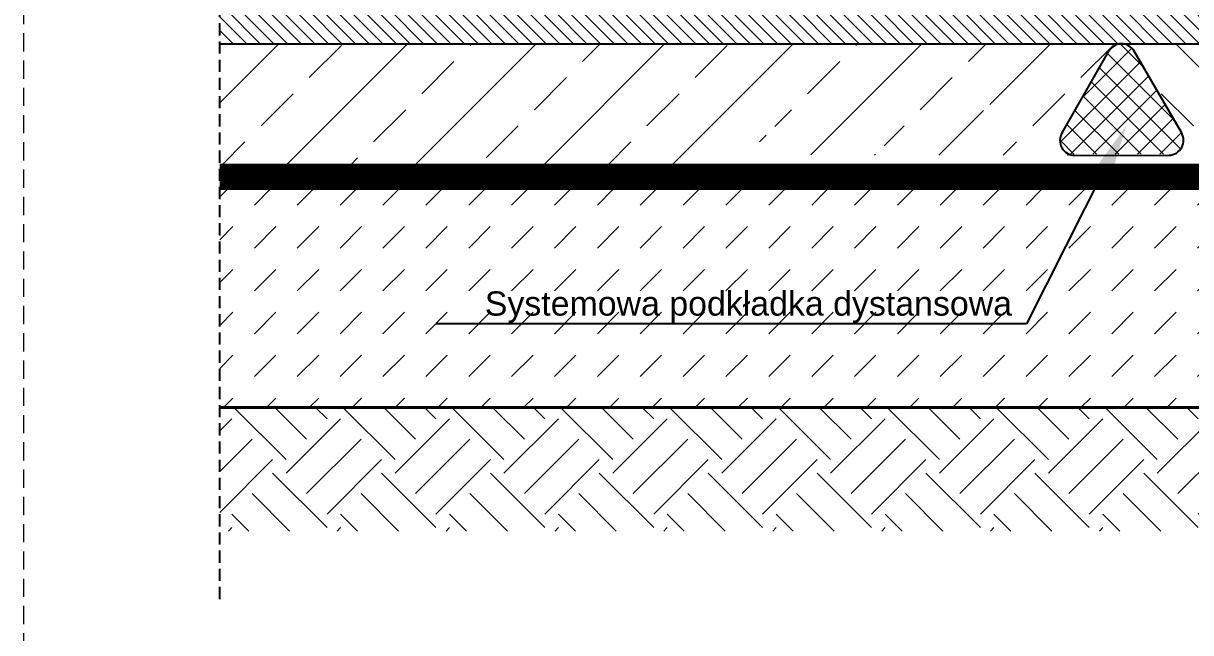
# Model space of a CAD drawing. Header units: millimetres. Extents: x 647 to 146539, y -131215 to 59.
# Drawn here: x 105182.9 to 105664.2, y -12496.6 to -12245.2 of the extents above; entities that cross this region are included whole.
import ezdxf
from ezdxf import colors
from ezdxf.entities.mleader import LeaderData, LeaderLine
from ezdxf.math import Vec2, Vec3

# ---------------------------------------------------------------- set-up
doc = ezdxf.new("R2010")
doc.units = ezdxf.units.MM
doc.linetypes.add('DASHED', pattern=[0.75, 0.5, -0.25])
for name, color, linetype, lineweight in [('G-Cienka', 4, 'Continuous', 9), ('G-Elementy konstrukcyjne', 1, 'Continuous', 40), ('G-Kreskowanie', 9, 'Continuous', 5), ('G-Obrys', 3, 'Continuous', 20), ('G-Przerywana', 8, 'DASHED', 15)]:
    doc.layers.add(name, color=color, linetype=linetype, lineweight=lineweight)
doc.layers.add('G-Prety', color=1, linetype='Continuous')
doc.styles.add('Arial-GG', font='arial.ttf')

msp = doc.modelspace()

# ---------------------------------------------------------------- hatches: boundary and pattern name
at = {"layer": 'G-Kreskowanie'}
h = msp.add_hatch(dxfattribs=at)
h.set_pattern_fill('ANSI31', color=256, scale=1.25, angle=90)
h.set_pattern_definition([(135, (102247.6074, -12835.266), (-2.80633, -2.80633), [])])
h.paths.add_polyline_path([(106007.74, -12239.67), (105263.85, -12239.67), (105263.85, -12373.67), (105263.85, -12253.67), (106007.74, -12253.67)])
h = msp.add_hatch(dxfattribs=at)
h.set_pattern_fill('ANSI33', color=256, scale=150)
h.set_pattern_definition([(45, (-1494506.263, 725752.96), (-26.5165043, 26.5165043), []), (45, (-1494479.746, 725752.96), (-26.5165043, 26.5165043), [18.75, -9.375])])
h.paths.add_polyline_path([(105263.85, -12303.67), (105475.8, -12303.67), (105475.8, -12296.67), (105478.8, -12296.67), (105478.8, -12296.67), (105477.06, -12299.67), (105477.06, -12299.67), (105479.3, -12299.67), (105480.3, -12298.87), (105481.3, -12299.67), (105484.3, -12299.67), (105485.3, -12298.87), (105485.3, -12298.87), (105486.3, -12299.67), (105489.3, -12299.67), (105489.3, -12297.17), (105488.55, -12296.17), (105488.55, -12296.17), (105489.3, -12295.17), (105489.3, -12295.17), (105489.3, -12293.17), (105488.55, -12292.17), (105488.55, -12292.17), (105489.3, -12291.17), (105489.3, -12291.17), (105489.3, -12289.17), (105488.55, -12288.17), (105488.55, -12288.17), (105489.3, -12287.17), (105489.3, -12287.17), (105489.3, -12285.17), (105488.55, -12284.17), (105488.55, -12284.17), (105489.3, -12283.17), (105489.3, -12283.17), (105489.3, -12281.61), (105489.3, -12281.61), (105485.8, -12278.67), (105485.8, -12278.67), (105495.8, -12278.67), (105492.3, -12281.61), (105492.3, -12281.61), (105492.3, -12283.17), (105492.3, -12283.17), (105493.05, -12284.17), (105493.05, -12284.17), (105492.3, -12285.17), (105492.3, -12285.17), (105492.3, -12287.17), (105493.05, -12288.17), (105493.05, -12288.17), (105492.3, -12289.17), (105492.3, -12289.17), (105492.3, -12291.17), (105493.05, -12292.17), (105493.05, -12292.17), (105492.3, -12293.17), (105492.3, -12293.17), (105492.3, -12295.17), (105493.05, -12296.17), (105493.05, -12296.17), (105492.3, -12297.17), (105492.3, -12297.17), (105492.3, -12299.67), (105495.8, -12299.67), (105496.8, -12298.87), (105496.8, -12298.87), (105497.8, -12299.67), (105500.8, -12299.67), (105501.8, -12298.87), (105502.8, -12299.67), (105505.8, -12299.67), (105506.8, -12298.87), (105507.8, -12299.67), (105507.8, -12299.67), (105510.8, -12299.67), (105510.8, -12299.67), (105511.8, -12298.87), (105511.8, -12298.87), (105512.8, -12299.67), (105515.8, -12299.67), (105516.8, -12298.87), (105517.8, -12299.67), (105520.8, -12299.67), (105521.8, -12298.87), (105522.8, -12299.67), (105522.8, -12299.67), (105525.79, -12299.67), (105525.79, -12299.67), (105526.79, -12298.87), (105526.79, -12298.87), (105527.79, -12299.67), (105530.79, -12299.67), (105531.79, -12298.87), (105532.79, -12299.67), (105534.3, -12299.67), (105534.3, -12299.67), (105534.3, -12297.17), (105533.55, -12296.17), (105533.55, -12296.17), (105534.3, -12295.17), (105534.3, -12295.17), (105534.3, -12293.17), (105533.55, -12292.17), (105533.55, -12292.17), (105534.3, -12291.17), (105534.3, -12291.17), (105534.3, -12289.17), (105533.55, -12288.17), (105533.55, -12288.17), (105534.3, -12287.17), (105534.3, -12287.17), (105534.3, -12285.17), (105533.55, -12284.17), (105533.55, -12284.17), (105534.3, -12283.17), (105534.3, -12283.17), (105534.3, -12281.61), (105534.3, -12281.61), (105530.8, -12278.67), (105530.8, -12278.67), (105540.8, -12278.67), (105537.3, -12281.61), (105537.3, -12281.61), (105537.3, -12283.17), (105537.3, -12283.17), (105538.05, -12284.17), (105538.05, -12284.17), (105537.3, -12285.17), (105537.3, -12285.17), (105537.3, -12287.17), (105538.05, -12288.17), (105538.05, -12288.17), (105537.3, -12289.17), (105537.3, -12289.17), (105537.3, -12291.17), (105538.05, -12292.17), (105538.05, -12292.17), (105537.3, -12293.17), (105537.3, -12293.17), (105537.3, -12295.17), (105538.05, -12296.17), (105538.05, -12296.17), (105537.3, -12297.17), (105537.3, -12297.17), (105537.3, -12299.67), (105540.8, -12299.67), (105541.8, -12298.87), (105541.8, -12298.87), (105542.8, -12299.67), (105545.8, -12299.67), (105546.8, -12298.87), (105547.8, -12299.67), (105550.8, -12299.67), (105551.8, -12298.87), (105552.8, -12299.67), (105552.8, -12299.67), (105555.8, -12299.67), (105555.8, -12299.67), (105556.8, -12298.87), (105556.8, -12298.87), (105557.8, -12299.67), (105560.8, -12299.67), (105561.8, -12298.87), (105562.8, -12299.67), (105565.8, -12299.67), (105566.8, -12298.87), (105567.8, -12299.67), (105567.8, -12299.67), (105570.79, -12299.67), (105570.79, -12299.67), (105571.79, -12298.87), (105571.79, -12298.87), (105572.79, -12299.67), (105575.79, -12299.67), (105576.79, -12298.87), (105577.79, -12299.67), (105579.3, -12299.67), (105579.3, -12299.67), (105579.3, -12297.17), (105578.55, -12296.17), (105578.55, -12296.17), (105579.3, -12295.17), (105579.3, -12295.17), (105579.3, -12293.17), (105578.55, -12292.17), (105578.55, -12292.17), (105579.3, -12291.17), (105579.3, -12291.17), (105579.3, -12289.17), (105578.55, -12288.17), (105578.55, -12288.17), (105579.3, -12287.17), (105579.3, -12287.17), (105579.3, -12285.17), (105578.55, -12284.17), (105578.55, -12284.17), (105579.3, -12283.17), (105579.3, -12283.17), (105579.3, -12281.61), (105579.3, -12281.61), (105575.8, -12278.67), (105575.8, -12278.67), (105585.8, -12278.67), (105582.3, -12281.61), (105582.3, -12281.61), (105582.3, -12283.17), (105582.3, -12283.17), (105583.05, -12284.17), (105583.05, -12284.17), (105582.3, -12285.17), (105582.3, -12285.17), (105582.3, -12287.17), (105583.05, -12288.17), (105583.05, -12288.17), (105582.3, -12289.17), (105582.3, -12289.17), (105582.3, -12291.17), (105583.05, -12292.17), (105583.05, -12292.17), (105582.3, -12293.17), (105582.3, -12293.17), (105582.3, -12295.17), (105583.05, -12296.17), (105583.05, -12296.17), (105582.3, -12297.17), (105582.3, -12297.17), (105582.3, -12299.67), (105615.69, -12299.67), (105615.69, -12299.67), (105614.6, -12299.43), (105613.58, -12299.01), (105612.64, -12298.4), (105611.84, -12297.64), (105611.18, -12296.74), (105610.69, -12295.75), (105610.4, -12294.68), (105610.29, -12293.57), (105610.39, -12292.46), (105610.69, -12291.39), (105611.17, -12290.39), (105630.52, -12256.7), (105631.11, -12255.83), (105631.84, -12255.09), (105632.69, -12254.49), (105633.64, -12254.04), (105634.65, -12253.77), (105635.69, -12253.67), (105263.85, -12253.67)])
h = msp.add_hatch(dxfattribs=at)
h.set_pattern_fill('NET', color=256, scale=2.053573, angle=45.0244)
h.set_pattern_definition([(45.02443, (79452.626, -26131.632), (-4.612369, 4.6084374), []), (135.02443, (79452.626, -26131.632), (-4.6084374, -4.612369), [])])
h.paths.add_polyline_path([(105611.17, -12290.39, 0.615249), (105617.01, -12299.27), (105627.58, -12299.26), (105635.8, -12299.26), (105655.24, -12299.21, 0.57735), (105660.38, -12290.27), (105640.83, -12256.6, 0.57735), (105630.52, -12256.7)])
h = msp.add_hatch(dxfattribs=at)
h.set_pattern_fill('ANSI33', color=256, scale=150, angle=90)
h.set_pattern_definition([(135, (-1494506.263, 725752.96), (-26.5165043, -26.5165043), []), (135, (-1494506.263, 725779.477), (-26.5165043, -26.5165043), [18.75, -9.375])])
h.paths.add_polyline_path([(106007.74, -12253.67), (105635.71, -12253.67), (105635.71, -12253.67), (105636.75, -12253.76), (105637.75, -12254.04), (105638.69, -12254.48), (105639.54, -12255.08), (105640.28, -12255.82), (105640.87, -12256.67), (105640.87, -12256.67), (105660.38, -12290.27), (105660.38, -12290.27), (105660.89, -12291.33), (105661.19, -12292.46), (105661.27, -12293.63), (105661.13, -12294.79), (105660.77, -12295.9), (105660.2, -12296.93), (105659.46, -12297.83), (105658.55, -12298.58), (105657.52, -12299.13), (105656.41, -12299.49), (105655.24, -12299.62), (105655.24, -12299.62), (105635.8, -12299.67), (105635.8, -12299.67), (105689.3, -12299.67), (105689.3, -12299.67), (105689.3, -12297.17), (105688.55, -12296.17), (105688.55, -12296.17), (105689.3, -12295.17), (105689.3, -12295.17), (105689.3, -12293.17), (105688.55, -12292.17), (105688.55, -12292.17), (105689.3, -12291.17), (105689.3, -12291.17), (105689.3, -12289.17), (105688.55, -12288.17), (105688.55, -12288.17), (105689.3, -12287.17), (105689.3, -12287.17), (105689.3, -12285.17), (105688.55, -12284.17), (105688.55, -12284.17), (105689.3, -12283.17), (105689.3, -12283.17), (105689.3, -12281.61), (105689.3, -12281.61), (105685.8, -12278.67), (105685.8, -12278.67), (105695.8, -12278.67), (105692.3, -12281.61), (105692.3, -12281.61), (105692.3, -12283.17), (105692.3, -12283.17), (105693.05, -12284.17), (105693.05, -12284.17), (105692.3, -12285.17), (105692.3, -12285.17), (105692.3, -12287.17), (105693.05, -12288.17), (105693.05, -12288.17), (105692.3, -12289.17), (105692.3, -12289.17), (105692.3, -12291.17), (105693.05, -12292.17), (105693.05, -12292.17), (105692.3, -12293.17), (105692.3, -12293.17), (105692.3, -12295.17), (105693.05, -12296.17), (105693.05, -12296.17), (105692.3, -12297.17), (105692.3, -12297.17), (105692.3, -12299.67), (105693.8, -12299.67), (105693.8, -12299.67), (105694.8, -12298.87), (105695.8, -12299.67), (105698.8, -12299.67), (105699.8, -12298.87), (105700.8, -12299.67), (105700.8, -12299.67), (105703.8, -12299.67), (105703.8, -12299.67), (105704.8, -12298.87), (105704.8, -12298.87), (105705.8, -12299.67), (105708.8, -12299.67), (105709.8, -12298.87), (105710.8, -12299.67), (105713.8, -12299.67), (105714.8, -12298.87), (105715.8, -12299.67), (105715.8, -12299.67), (105718.8, -12299.67), (105718.8, -12299.67), (105719.8, -12298.87), (105719.8, -12298.87), (105720.8, -12299.67), (105723.8, -12299.67), (105724.79, -12298.87), (105725.79, -12299.67), (105728.79, -12299.67), (105729.79, -12298.87), (105730.79, -12299.67), (105730.79, -12299.67), (105734.3, -12299.67), (105734.3, -12297.17), (105733.55, -12296.17), (105733.55, -12296.17), (105734.3, -12295.17), (105734.3, -12295.17), (105734.3, -12293.17), (105733.55, -12292.17), (105733.55, -12292.17), (105734.3, -12291.17), (105734.3, -12291.17), (105734.3, -12289.17), (105733.55, -12288.17), (105733.55, -12288.17), (105734.3, -12287.17), (105734.3, -12287.17), (105734.3, -12285.17), (105733.55, -12284.17), (105733.55, -12284.17), (105734.3, -12283.17), (105734.3, -12283.17), (105734.3, -12281.61), (105734.3, -12281.61), (105730.8, -12278.67), (105730.8, -12278.67), (105740.8, -12278.67), (105737.3, -12281.61), (105737.3, -12281.61), (105737.3, -12283.17), (105737.3, -12283.17), (105738.05, -12284.17), (105738.05, -12284.17), (105737.3, -12285.17), (105737.3, -12285.17), (105737.3, -12287.17), (105738.05, -12288.17), (105738.05, -12288.17), (105737.3, -12289.17), (105737.3, -12289.17), (105737.3, -12291.17), (105738.05, -12292.17), (105738.05, -12292.17), (105737.3, -12293.17), (105737.3, -12293.17), (105737.3, -12295.17), (105738.05, -12296.17), (105738.05, -12296.17), (105737.3, -12297.17), (105737.3, -12297.17), (105737.3, -12299.67), (105738.8, -12299.67), (105738.8, -12299.67), (105739.8, -12298.87), (105740.8, -12299.67), (105743.8, -12299.67), (105744.8, -12298.87), (105745.8, -12299.67), (105745.8, -12299.67), (105748.8, -12299.67), (105748.8, -12299.67), (105749.8, -12298.87), (105749.8, -12298.87), (105750.8, -12299.67), (105753.8, -12299.67), (105754.8, -12298.87), (105755.8, -12299.67), (105758.8, -12299.67), (105759.8, -12298.87), (105760.8, -12299.67), (105760.8, -12299.67), (105763.8, -12299.67), (105763.8, -12299.67), (105764.8, -12298.87), (105764.8, -12298.87), (105765.8, -12299.67), (105768.8, -12299.67), (105769.79, -12298.87), (105770.79, -12299.67), (105773.79, -12299.67), (105774.79, -12298.87), (105775.79, -12299.67), (105775.79, -12299.67), (105779.3, -12299.67), (105779.3, -12297.17), (105778.55, -12296.17), (105778.55, -12296.17), (105779.3, -12295.17), (105779.3, -12295.17), (105779.3, -12293.17), (105778.55, -12292.17), (105778.55, -12292.17), (105779.3, -12291.17), (105779.3, -12291.17), (105779.3, -12289.17), (105778.55, -12288.17), (105778.55, -12288.17), (105779.3, -12287.17), (105779.3, -12287.17), (105779.3, -12285.17), (105778.55, -12284.17), (105778.55, -12284.17), (105779.3, -12283.17), (105779.3, -12283.17), (105779.3, -12281.61), (105779.3, -12281.61), (105775.8, -12278.67), (105775.8, -12278.67), (105785.8, -12278.67), (105782.3, -12281.61), (105782.3, -12281.61), (105782.3, -12283.17), (105782.3, -12283.17), (105783.05, -12284.17), (105783.05, -12284.17), (105782.3, -12285.17), (105782.3, -12285.17), (105782.3, -12287.17), (105783.05, -12288.17), (105783.05, -12288.17), (105782.3, -12289.17), (105782.3, -12289.17), (105782.3, -12291.17), (105783.05, -12292.17), (105783.05, -12292.17), (105782.3, -12293.17), (105782.3, -12293.17), (105782.3, -12295.17), (105783.05, -12296.17), (105783.05, -12296.17), (105782.3, -12297.17), (105782.3, -12297.17), (105782.3, -12299.67), (105785.3, -12299.67), (105786.3, -12298.87), (105787.3, -12299.67), (105787.3, -12299.67), (105790.3, -12299.67), (105791.3, -12298.87), (105792.3, -12299.67), (105794.53, -12299.67), (105792.8, -12296.67), (105792.8, -12296.67), (105795.8, -12296.67), (105795.8, -12303.67), (106007.74, -12303.67), (106007.74, -12373.67)])
h = msp.add_hatch(dxfattribs=at)
h.set_pattern_fill('DASH', color=256, scale=100, angle=45)
h.set_pattern_definition([(45, (-1494798.473, 725527.99), (0, 17.67766953), [12.5, -12.5])])
h.paths.add_polyline_path([(106007.74, -12403.67), (106007.74, -12313.67), (105263.85, -12313.67), (105263.85, -12403.67)])
h.paths.add_polyline_path([(105369.81, -12352.47), (105369.81, -12372.47), (105592.69, -12372.47), (105592.69, -12352.47)], flags=24)
h = msp.add_hatch(dxfattribs=at)
h.set_pattern_fill('EARTH', color=256, scale=5, angle=45)
h.set_pattern_definition([(45, (103422.198, -14109.026), (0, 44.90128), [31.75, -31.75]), (45, (103413.78, -14100.607), (0, 44.90128), [31.75, -31.75]), (45, (103405.36, -14092.188), (0, 44.90128), [31.75, -31.75]), (135, (103405.36, -14086.575), (-44.90128, 0), [31.75, -31.75]), (135, (103413.78, -14078.156), (-44.90128, 0), [31.75, -31.75]), (135, (103422.198, -14069.737), (-44.90128, 0), [31.75, -31.75])])
h.paths.add_polyline_path([(106007.74, -12454.66), (105263.85, -12454.66), (105263.85, -12473.67), (105263.85, -12403.67), (105475.8, -12403.67), (105795.8, -12403.67), (106007.74, -12403.67), (106007.74, -12473.67)])

# ---------------------------------------------------------------- linework, layer by layer
at = {"layer": 'G-Elementy konstrukcyjne'}
for points in [[(105263.85, -12303.67), (105625.8, -12303.67), (105645.8, -12303.67), (106007.74, -12303.67)], [(105645.8, -12303.67), (105625.8, -12303.67)], [(106007.74, -12403.67), (105263.85, -12403.67)]]:
    msp.add_lwpolyline(points, dxfattribs=at)
at = {"layer": 'G-Kreskowanie', "ltscale": 2}
msp.add_lwpolyline([(105263.85, -12313.67), (106007.74, -12313.67)], dxfattribs=at)
at = {"layer": 'G-Obrys', "color": 3, "lineweight": 25}
for p, q in [((105611.17, -12290.39), (105630.52, -12256.7)), ((105660.38, -12290.27), (105640.87, -12256.67)), ((105616.35, -12299.72), (105655.24, -12299.62))]:
    msp.add_line(p, q, dxfattribs=at)
for centre, radius, start, end in [((105635.7, -12259.62), 5.95, 29.7416, 150.534), ((105616.45, -12293.56), 6.16, 149.0235, 269.0381), ((105655.11, -12293.47), 6.16, 271.2445, 31.2299)]:
    msp.add_arc(centre, radius, start, end, dxfattribs=at)
at = {"layer": 'G-Prety', "ltscale": 100}
msp.add_lwpolyline([(105263.85, -12253.67), (106007.74, -12253.67)], dxfattribs=at)
at = {"layer": 'G-Przerywana', "ltscale": 15}
msp.add_lwpolyline([(106098.39, -11596.81), (105182.85, -11596.81), (105182.85, -12981.81), (106098.39, -12981.81)], close=True, dxfattribs=at)
at = {"layer": 'G-Przerywana', "lineweight": -3, "ltscale": 10}
msp.add_lwpolyline([(105263.85, -12482.73), (105263.85, -11838.71)], dxfattribs=at)
at = {"layer": 'G-Przerywana', "ltscale": 7}
msp.add_lwpolyline([(105263.85, -12308.67, 10, 10, 0), (106007.74, -12308.67, 0, 0, 0)], format="xyseb", dxfattribs=at)

# ---------------------------------------------------------------- leaders
at = {"layer": 'G-Cienka', "ltscale": 0.8}
ml = msp.add_multileader_mtext('Standard', dxfattribs=at)
ml.set_content('{\\fArial|b0|i0|c0|p34;Systemowa podkładka dystansowa}', color=2, style='Arial-GG')
ml.set_leader_properties(color=4)
ml.build(insert=Vec2(0, 0))
ml.multileader.update_dxf_attribs({"text_left_attachment_type": 5, "text_right_attachment_type": 5, "text_bottom_attachment_type": 0, "dogleg_length": 10, "arrow_head_size": 20})
ctx = ml.context
ctx.base_point, ctx.char_height, ctx.arrow_head_size, ctx.landing_gap_size, ctx.plane_origin = Vec3(105368.14, -12369.14), 10, 20, 5, Vec3(95634.34, 85017.16)
ctx.left_attachment, ctx.right_attachment = 5, 5
notes = []
notes.append((ctx, [(0, (1, 1, 0), (105596.56, -12369.14), (-1, 0), 2.21, [(0, [(105637.7, -12287.5)], 0, [])])]))
ctx.mtext.insert, ctx.mtext.defined_height, ctx.mtext.line_spacing_style, ctx.mtext.flow_direction = Vec3(105373.14, -12355.8), 60, 2, 5
for ctx, leaders in notes:
    for number, flags, end, landing, length, lines in leaders:
        leader = LeaderData()
        leader.index, (leader.has_last_leader_line, leader.has_dogleg_vector, leader.attachment_direction) = number, flags
        leader.last_leader_point, leader.dogleg_vector, leader.dogleg_length = Vec3(end), Vec3(landing), length
        for number, points, colour, breaks in lines:
            line = LeaderLine()
            line.index, line.vertices, line.color, line.breaks = number, Vec3.list(points), colors.encode_raw_color(colour), breaks
            leader.lines.append(line)
        ctx.leaders.append(leader)

doc.saveas('drawing.dxf')
